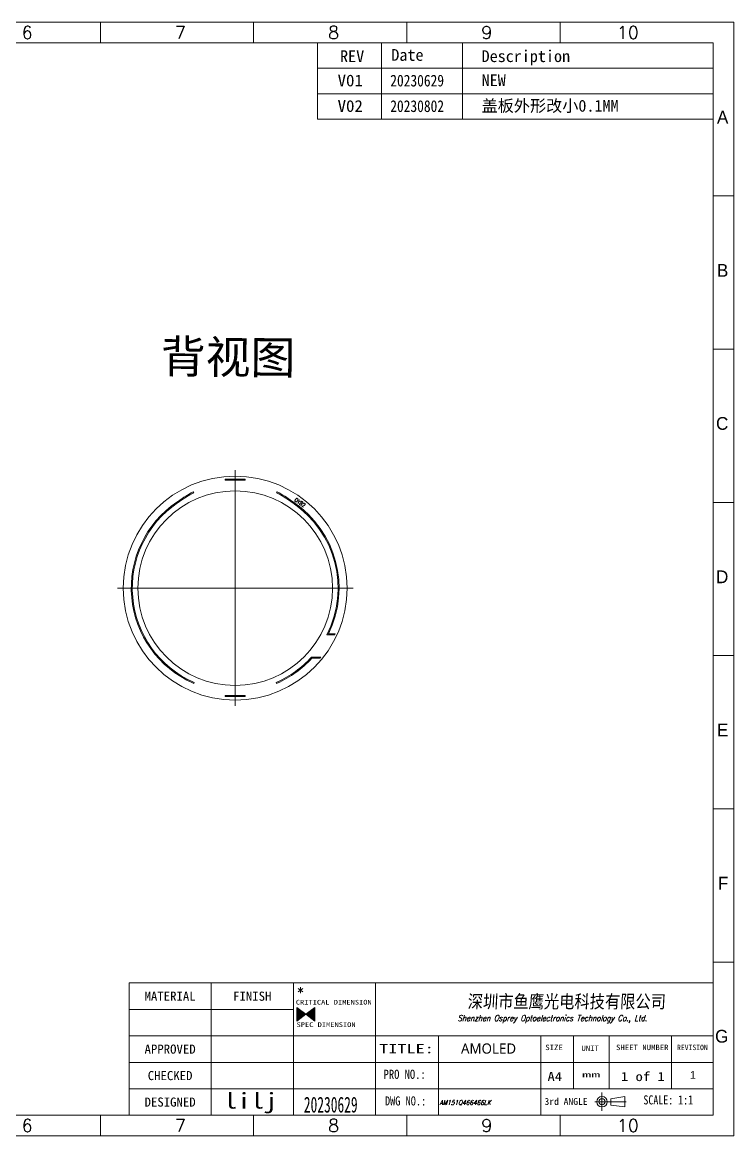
# Model space of a CAD drawing. Header units: millimetres. Extents: x -19 to 3409, y 490 to 920.
# Drawn here: x 2910.4 to 3051.1, y 644.2 to 864.5 of the extents above; entities that cross this region are included whole.
import ezdxf
from ezdxf.enums import TextEntityAlignment as Align
from ezdxf.lldxf.tags import DXFTag

# ---------------------------------------------------------------- set-up
doc = ezdxf.new("R2010")
doc.units = ezdxf.units.MM
doc.layers.get('0').update_dxf_attribs({"lineweight": 5})
doc.layers.add('图框', color=7, linetype='Continuous', lineweight=5)
doc.styles.add('RD', font='ROMAND.shx', dxfattribs={"width": 0.8})
doc.styles.get("Standard").update_dxf_attribs({"font": 'txt', "bigfont": 'gbcbig.shx'})
doc.styles.add('TEXTSTYLE_0', font='txt', dxfattribs={"width": 0.8})
doc.styles.add('宋', font='', dxfattribs={"height": 2})
doc.styles.add('样式 3', font='italict.shx', dxfattribs={"width": 0.85, "oblique": 3})
doc.styles.add('汉字', font='')
doc.styles.get('宋').set_extended_font_data('SimSun')
doc.styles.get('汉字').set_extended_font_data('SimSun')
tags = doc.linetypes.add('CENTER', pattern=[0.6, 0.375, -0.075, 0.075, -0.075]).pattern_tags.tags
tags[10:11] = [DXFTag(74, 4), DXFTag(75, 0), DXFTag(340, '0'), DXFTag(46, 1.0), DXFTag(50, 0.0), DXFTag(44, 0.0), DXFTag(45, 0.0)]
tags[8:9] = [DXFTag(74, 4), DXFTag(75, 0), DXFTag(340, '0'), DXFTag(46, 1.0), DXFTag(50, 0.0), DXFTag(44, 0.0), DXFTag(45, 0.0)]
tags[6:7] = [DXFTag(74, 4), DXFTag(75, 0), DXFTag(340, '0'), DXFTag(46, 1.0), DXFTag(50, 0.0), DXFTag(44, 0.0), DXFTag(45, 0.0)]
tags[4:5] = [DXFTag(74, 4), DXFTag(75, 0), DXFTag(340, '0'), DXFTag(46, 1.0), DXFTag(50, 0.0), DXFTag(44, 0.0), DXFTag(45, 0.0)]

# ---------------------------------------------------------------- blocks, each defined once
blk = doc.blocks.new('T3')
at = {"lineweight": 5}
h = blk.add_hatch(color=256, dxfattribs=at)
h.dxf.hatch_style = 1
edge = h.paths.add_edge_path()
edge.add_arc((2.872014340444574, -1.971905798901911), 23.81965895677754, 117.9623426367695, 126.2668215394562)
edge.add_arc((-17.01557347958641, 25.13464911054179), 9.799999999823006, 304.09708744015467, 306.2668215394215, ccw=False)
edge.add_arc((-2.307487534380925e-12, 2.597921877622866e-14), 20.55259999999882, 124.0970874401983, 246.1024712178218)
edge.add_line((-8.325902526572463, -18.79065496138981), (-8.183333646836218, -18.85318767789033))
edge.add_line((-8.183333646836218, -18.85318767789033), (-8.08929323371376, -18.67604260781854))
edge.add_line((-8.08929323371376, -18.67604260781854), (-8.245223690147213, -18.60764931579013))
edge.add_arc((-2.138733634637902e-12, -5.540012892879531e-14), 20.35259999999883, 124.0970874401985, 246.10141940122878, ccw=False)
edge.add_arc((-17.01557347958936, 25.13464911054162), 9.99999999982467, 304.09708744017, 306.2668215394364)
edge.add_arc((2.872014340444411, -1.971905798901918), 23.61965895677739, 117.96234263676911, 126.26682153945589, ccw=False)
edge.add_line((-8.2030346763745, 18.89029874686776), (-8.296812906086416, 19.06694993885958))
h.paths.add_polyline_path([(-1.99999950568008, 21.56259999999986), (-1.99999950568008, 21.36260000000004), (2.00000049431992, 21.36260000000004), (2.00000049431992, 21.56259999999986)])
edge = h.paths.add_edge_path()
edge.add_arc((17.01557442032597, 25.13464847389723), 10.00000000000054, 233.7331676935589, 235.9029104155806, ccw=False)
edge.add_arc((-2.872001150817578, -1.971879060341493), 23.61962963898251, 53.73316769356646, 62.03765309174332)
edge.add_line((8.203035674453986, 18.89029876465031), (8.29681390416954, 19.06694995664839))
edge.add_arc((-2.872001150862559, -1.971879060318493), 23.81962963899059, 53.733167693447, 62.03765312748618, ccw=False)
edge.add_arc((17.01557442033015, 25.13464847389668), 9.800000000002553, 233.7331676935358, 235.9029104155576)
edge.add_arc((3.723243935382925e-12, -5.173639294753229e-13), 20.55259999999827, -26.128888975245616, 55.902910415578674, ccw=False)
edge.add_line((18.45224021488957, -9.051198694763457), (19.78007606021401, -9.051198694770962))
edge.add_arc((-1.616484723854228e-12, -1.34754429836903e-11), 21.75259999999759, 334.8308760117934, 335.4115606426888, ccw=False)
edge.add_line((19.68732916040062, -9.251198694770324), (18.12853136550528, -9.251198694761692))
edge.add_arc((3.5456082514429e-12, -3.76143560743003e-13), 20.35259999999837, 332.9642548716508, 415.9029104155778)
edge = h.paths.add_edge_path()
edge.add_arc((-7.062794793455396e-12, -3.918643187716953e-12), 21.75260000000445, 320.4493122398357, 321.1292040769038, ccw=False)
edge.add_line((16.77259376115262, -13.85119869482094), (15.18399359445311, -13.85119869482981))
edge.add_arc((3.556266392479301e-12, -3.304023721284466e-13), 20.55259999999831, 293.8975708100345, 317.6281884216128, ccw=False)
edge.add_line((8.325916309976492, -18.7906488541314), (8.183334359795936, -18.85318715858978))
edge.add_line((8.183334359795936, -18.85318715858978), (8.089293940674452, -18.67604207721854))
edge.add_line((8.089293940674452, -18.67604207721854), (8.245237483995425, -18.60764320360112))
edge.add_arc((3.550937321961101e-12, -3.836930773104541e-13), 20.35259999999837, 293.8986230721289, 317.8761915343078)
edge.add_line((15.09546623838816, -13.65119869483022), (16.93577222787917, -13.65119869482009))
h.paths.add_polyline_path([(-1.999999501235379, -21.22260125940443), (-1.999999501235379, -21.42260125940425), (2.000000498764621, -21.42260125940425), (2.000000498764621, -21.22260125940443)])
at = {"color": 1, "linetype": 'CENTER'}
for points in [[(0, 23.31000000000006), (0, -23.31000000000017)], [(-23.30999999999995, 2.273736754432321e-13), (23.30999999999995, 2.273736754432321e-13)]]:
    blk.add_lwpolyline(points, dxfattribs=at)
at = {"lineweight": 5}
for points in [[(-1.99999950568008, 21.56259999999986), (-1.99999950568008, 21.36260000000004), (2.00000049431992, 21.36260000000004), (2.00000049431992, 21.56259999999986)], [(-1.999999501235379, -21.22260125940443), (-1.999999501235379, -21.42260125940425), (2.000000498764621, -21.42260125940425), (2.000000498764621, -21.22260125940443)]]:
    blk.add_lwpolyline(points, close=True, dxfattribs=at)
for points in [[(-8.296812906086416, 19.06694993885958, 0.03625099192828809), (-11.21841887774281, 17.23319364215786, -0.009467533837635518), (-11.52172385557515, 17.01937854787525, 0.5890766588428189), (-8.325902526572463, -18.79065496138981), (-8.183333646836218, -18.85318767789033), (-8.08929323371376, -18.67604260781854), (-8.245223690147213, -18.60764931579013, -0.5890704768647184), (-11.40960447549105, 16.85376078128718, 0.00946753383763371), (-11.10010960015188, 17.07193944892265, -0.03625099192828864), (-8.2030346763745, 18.89029874686776)], [(11.40960510622335, 16.85376035429613, -0.009467571464873686), (11.10010902564272, 17.07193992376869, 0.03625102030745552), (8.203035674453986, 18.89029876465031), (8.29681390416954, 19.06694995664839, -0.03625102046414035), (11.21841833353619, 17.23319409477142, 0.009467571464874132), (11.5217244925052, 17.01937811668813, -0.3740428346784626), (18.45224021488957, -9.051198694763457), (19.78007606021401, -9.051198694770962, -0.002533720103131705), (19.68732916040062, -9.251198694770324), (18.12853136550528, -9.251198694761692, 0.3785600534347826)], [(16.93577222787917, -13.65119869482009, -0.002966596481225181), (16.77259376115262, -13.85119869482094), (15.18399359445311, -13.85119869482981, -0.103915994554078), (8.325916309976492, -18.7906488541314), (8.183334359795936, -18.85318715858978), (8.089293940674452, -18.67604207721854), (8.245237483995425, -18.60764320360112, 0.1050052790085872), (15.09546623838816, -13.65119869483022)]]:
    blk.add_lwpolyline(points, format="xyb", close=True, dxfattribs=at)
at = {"color": 6, "linetype": 'Continuous'}
for centre, radius in [((0, -5.684341886080801e-14), 22.15), ((-4.943199201079551e-07, 1.70530256582424e-13), 19.2526)]:
    blk.add_circle(centre, radius, dxfattribs=at)
at = {"lineweight": 5, "style": 'RD', "width": 0.8}
blk.add_text('OY82', height=0.7751773559873619, rotation=325.85742080629, dxfattribs=at).set_placement((11.63234198401857, 17.28550495997811))

msp = doc.modelspace()

# ---------------------------------------------------------------- hatches: boundary and pattern name
at = {"lineweight": 5}
h = msp.add_hatch(dxfattribs=at)
h.set_pattern_fill('ANGLE', color=256)
h.set_pattern_definition([(0, (392.8776647267446, 886.1585510525466), (0, 6.985), [5.08, -1.905]), (90, (392.8776647267446, 886.1585510525466), (-6.985, 4.277078946022131e-16), [5.08, -1.905])])
h.paths.add_polyline_path([(2919.099999101294, 730.2873262365372), (2916.599999101293, 730.2873262365363), (2916.599999101293, 727.7873262365363, 0.4142135623730951), (2917.099999101293, 727.2873262365363), (2918.583237100986, 727.2873262365363, 0.4122524749816434), (2919.083225877822, 727.7839761563564)])
h = msp.add_hatch(dxfattribs=at)
h.set_pattern_fill('ANGLE', color=256)
h.set_pattern_definition([(0, (420.5995821582269, 886.1741238617766), (0, 6.985), [5.08, -1.905]), (90, (420.5995821582269, 886.1741238617766), (-6.985, 4.277078946022131e-16), [5.08, -1.905])])
h.paths.add_polyline_path([(2946.821916532776, 730.3028990457672), (2944.321916532776, 730.3028990457663), (2944.321916532776, 727.8028990457663, 0.4142135623730951), (2944.821916532776, 727.3028990457663), (2946.305154532468, 727.3028990457663, 0.4122524749816434), (2946.805143309305, 727.7995489655864)])

# ---------------------------------------------------------------- linework, layer by layer
at = {"layer": '图框', "color": 7, "linetype": 'ByBlock', "lineweight": 5, "ltscale": 0.55}
for p, q in [((2739.917119437979, 864.5204282136949), (3051.109189639414, 864.5204282136949)), ((2925.823954538703, 860.4783931129716), (2925.823954538703, 864.5204282136949)), ((2956.134754538703, 860.4783931129716), (2956.134754538703, 864.5204282136949)), ((2986.445554538704, 860.4783931129716), (2986.445554538704, 864.5204282136949)), ((3016.756354538704, 860.4783931129716), (3016.756354538704, 864.5204282136949)), ((3051.10918963943, 864.5204282136949), (3051.10918963943, 644.2302454932017)), ((2743.959154538702, 860.4783931129716), (3047.067154538705, 860.4783931129716)), ((2968.775211067302, 845.3207614856075), (2968.775211067302, 860.4783931129716)), ((2981.406677432509, 845.3207614856074), (2981.406677432509, 860.452910993264)), ((2997.472485354191, 845.3207614856075), (2997.472485354191, 860.4783931129716)), ((3047.067154538705, 860.4783931129716), (3047.067154538704, 648.2722805939262)), ((3047.067154538704, 855.4258492374172), (2968.775211067302, 855.4258492374172)), ((2968.775211067302, 850.3733053615124), (3047.067154538704, 850.3733053615124)), ((2968.775211067302, 845.3207614856075), (3047.067154538704, 845.3207614856075)), ((3051.109189639434, 830.1631298575396), (3047.06715453871, 830.1631298575396)), ((3051.109189639433, 799.8478666021091), (3047.067154538709, 799.8478666021091)), ((3051.109189639432, 769.5326033466786), (3047.067154538709, 769.5326033466786)), ((3051.109189639432, 739.2173400912478), (3047.067154538709, 739.2173400912478)), ((3051.109189639432, 708.9020768358172), (3047.067154538709, 708.9020768358172)), ((3051.109189639432, 678.5868135803864), (3047.067154538709, 678.5868135803865)), ((3047.067154538704, 648.2722805935753), (2743.959154538702, 648.2722805935753)), ((2925.823954538703, 648.272280593574), (2925.823954538703, 644.2302454928507)), ((2956.134754538703, 648.272280593574), (2956.134754538703, 644.2302454928507)), ((2986.445554538704, 648.272280593574), (2986.445554538704, 644.2302454928507)), ((3016.756354538704, 648.272280593574), (3016.756354538704, 644.2302454928507)), ((3051.10918963943, 644.2302454928506), (2739.917119437979, 644.2302454928516))]:
    msp.add_line(p, q, dxfattribs=at)
at = {"layer": '图框', "linetype": 'Continuous', "lineweight": 5}
for p, q in [((2980.247178540316, 674.458484437916), (2931.486661037714, 674.458484437916)), ((2931.486661037714, 648.2722805939262), (2931.486661037714, 674.458484437916)), ((2947.740166871915, 648.2722805939262), (2947.740166871915, 674.458484437916)), ((2963.993672706116, 648.2722805939262), (2963.993672706116, 674.458484437916)), ((2980.247182581389, 648.2722806104506), (2980.247182581389, 674.4584844544402)), ((2963.993672706116, 669.2212436691178), (2931.486661037714, 669.2212436691178)), ((2980.247178540316, 663.9840029003202), (2931.486661037714, 663.9840029003202)), ((2980.247178540316, 663.9840015548007), (3047.06715101088, 663.9840015548007)), ((2992.694211389832, 648.2722805939262), (2992.694211389832, 663.9840015548007)), ((3012.934464491715, 648.2722806104506), (3012.934464491715, 663.9840015548007)), ((3019.424329278357, 653.5095213627241), (3019.424329278357, 663.9840015548007)), ((3026.461876172647, 653.5095213627241), (3026.461876172647, 663.9840015548007)), ((3038.771138654463, 653.5095213627241), (3038.771138654463, 663.9840015548007)), ((2980.247178540316, 658.7467621315219), (2931.486661037714, 658.7467621315219)), ((2980.247182581389, 658.7467621315219), (3047.067154538705, 658.7467621315219)), ((2980.247178540316, 653.5095213627241), (2931.486661037714, 653.5095213627241)), ((2980.247182581389, 653.5095213627241), (3047.067154538705, 653.5095213627241))]:
    msp.add_line(p, q, dxfattribs=at)
at = {"layer": '图框', "color": 0, "lineweight": 5}
msp.add_line((2980.247182581389, 674.458484437916), (3047.067154538704, 674.458484437916), dxfattribs=at)
at = {"layer": '图框', "color": 1, "linetype": 'Continuous'}
for p, q in [((2964.662366196932, 669.6186980123715), (2966.468307740871, 668.2642418544167)), ((2964.662366196932, 669.6186980123715), (2964.662366196932, 666.9097856964618)), ((2964.662366196932, 669.5774521134892), (2964.685935540025, 669.6010214565828)), ((2964.662366196932, 669.4558192415872), (2964.755439909207, 669.5488929538628)), ((2964.662366196932, 669.3341854667125), (2964.824945181452, 669.496764451233)), ((2964.662366196932, 669.2125516918378), (2964.894450453606, 669.4446350455406)), ((2964.662366196932, 669.0909179169631), (2964.963954822879, 669.3925065429108)), ((2964.662366196932, 668.9692841420886), (2965.033460095033, 669.3403780402812)), ((2964.662366196932, 668.8476503672139), (2965.102964464306, 669.2882495375611)), ((2964.662366196932, 668.7260174953118), (2965.172469736461, 669.2361201319588)), ((2964.662366196932, 668.6043837204371), (2965.241975008705, 669.1839916292388)), ((2964.662366196932, 668.4827499455624), (2965.311479377978, 669.1318631266091)), ((2964.662366196932, 668.3611161706878), (2965.380984650133, 669.0797346239794)), ((2964.662366196932, 668.2394823958132), (2965.450489922377, 669.0276061212594)), ((2964.662366196932, 668.1178486209385), (2965.51999429156, 668.9754767156571)), ((2964.662366196932, 667.9962157491267), (2965.589499563805, 668.9233482129371)), ((2964.662366196932, 667.874581974252), (2965.659003932987, 668.8712197103074)), ((2964.662366196932, 667.7529481993773), (2965.728509205232, 668.8190912076776)), ((2964.662366196932, 667.6313144245026), (2965.798014477386, 668.7669627049578)), ((2964.662366196932, 667.5096806496281), (2965.867518846659, 668.7148332993554)), ((2964.662366196932, 667.3880468747534), (2965.937024118813, 668.6627047966354)), ((2964.662366196932, 667.2664130998787), (2966.006529391058, 668.6105762940057)), ((2964.662366196932, 667.1447802279766), (2966.076033760241, 668.558447791376)), ((2964.662366196932, 667.023146453102), (2966.145539032485, 668.5063183856834)), ((2966.468307740871, 668.2642418544167), (2964.662366196932, 666.9097856964618)), ((2964.695459172751, 666.9346056540473), (2966.215043401667, 668.4541898830537)), ((2965.18199427225, 667.2995060756988), (2966.284548673912, 668.4020613803337)), ((2965.668528468686, 667.6644074003227), (2966.354053946066, 668.3499328777041)), ((2966.155062665212, 668.0293087249468), (2966.42355831534, 668.2978043750743)), ((2968.274249284812, 669.6186980123715), (2966.468307740871, 668.2642418544167)), ((2966.468307740871, 668.2642418544167), (2968.274249284812, 666.9097856964618)), ((2966.493063587584, 668.2456749693816), (2966.64159776471, 668.3942091465078)), ((2966.56256885974, 668.193546466752), (2967.128131961146, 668.7591104711319)), ((2966.632073229011, 668.141417964032), (2967.614666157672, 669.1240108927833)), ((2966.701578501166, 668.0892894614024), (2968.101201257171, 669.4889122174073)), ((2966.771082870438, 668.0371600558), (2968.274249284812, 669.5403264701727)), ((2966.840588142593, 667.98503155308), (2968.274249284812, 669.418692695298)), ((2966.910093414838, 667.9329030504504), (2968.274249284812, 669.2970598233958)), ((2966.979597784019, 667.8807745477303), (2968.274249284812, 669.1754260485211)), ((2967.049103056265, 667.8286460451006), (2968.274249284812, 669.0537922736465)), ((2967.118608328419, 667.7765166394984), (2968.274249284812, 668.9321584987719)), ((2967.188112697692, 667.7243881367783), (2968.274249284812, 668.8105247238972)), ((2967.257617969846, 667.6722596341486), (2968.274249284812, 668.6888909490225)), ((2967.327122339119, 667.6201311314286), (2968.274249284812, 668.5672571741478)), ((2967.396627611274, 667.5680026287988), (2968.274249284812, 668.4456243023361)), ((2967.466132883518, 667.5158732231966), (2968.274249284812, 668.3239905274614)), ((2967.535637252701, 667.4637447204766), (2968.274249284812, 668.2023567525868)), ((2967.605142524946, 667.4116162178469), (2968.274249284812, 668.0807229777121)), ((2967.674647797101, 667.3594877151269), (2968.274249284812, 667.9590892028374)), ((2967.744152166373, 667.3073583095247), (2968.274249284812, 667.8374554279627)), ((2967.813657438618, 667.2552298068949), (2968.274249284812, 667.7158225560606)), ((2967.883161807799, 667.2031013041749), (2968.274249284812, 667.5941887811861)), ((2968.274249284812, 669.6186980123715), (2968.274249284812, 666.9097856964618)), ((2967.952667080045, 667.1509728015452), (2968.274249284812, 667.4725550063114)), ((2968.022172352199, 667.0988442989155), (2968.274249284812, 667.3509212314367)), ((2968.091676721471, 667.0467148932229), (2968.274249284812, 667.229287456562)), ((2968.161181993626, 666.9945863905932), (2968.274249284812, 667.1076536816873)), ((2968.230687265871, 666.9424578878732), (2968.274249284812, 666.9860208097854))]:
    msp.add_line(p, q, dxfattribs=at)
at = {"layer": '图框', "linetype": 'Continuous'}
msp.add_line((3025.048850637019, 652.7952692184997), (3025.048850637019, 649.18338613062), dxfattribs=at)
at = {"layer": '图框', "color": 7, "linetype": 'Continuous'}
for p, q in [((3023.661033320931, 650.944846431342), (3029.817247853967, 650.944846431342)), ((3026.774725762573, 651.5497926029957), (3029.55036039484, 651.9955251622449)), ((3026.774725762573, 651.5497926029957), (3026.774725762573, 650.2687299093504)), ((3026.774725762573, 650.2687299093504), (3029.55036039484, 649.9297519727255)), ((3029.55036039484, 651.9955251622449), (3029.55036039484, 649.9297519727255))]:
    msp.add_line(p, q, dxfattribs=at)
for centre, radius in [((3025.048850637019, 650.9626385674401), 1.032886594714547), ((3025.048850637019, 650.944846431342), 0.6049461716538406)]:
    msp.add_circle(centre, radius, dxfattribs=at)

# ---------------------------------------------------------------- block references
at = {"lineweight": 5}
msp.add_blockref('T3', (2952.4885039009, 752.5646101124769), dxfattribs=at)

# ---------------------------------------------------------------- texts
at = {"color": 3, "insert": (2937.82795286351, 801.6708192153836), "char_height": 6.5, "width": 39.65517184932808, "attachment_point": 1, "rotation": 359.4231826596138}
msp.add_mtext('{\\fSimSun|b0|i0|c134|p54;背视图}', dxfattribs=at)
at = {"layer": '图框', "linetype": 'Continuous', "lineweight": 5}
for s, height, style, width, p, p2 in [('V01', 2.3244, '汉字', 1.003535862639622, (2972.747610230038, 851.8404115188008), (2977.751663880887, 851.8404115188008)), ('20230629', 2.3244, '汉字', 0.8000099027530971, (2983.166515231784, 851.8209972035787), (2993.804347915529, 851.8209972035787)), ('V02', 2.3244, '汉字', 1.003535862639622, (2972.747610230038, 846.787867642896), (2977.751663880887, 846.787867642896)), ('20230802', 2.3244, '汉字', 0.8000099027530971, (2983.166515231784, 846.7684533276739), (2993.804347915529, 846.7684533276739)), ('MATERIAL', 1.805945092688954, 'TEXTSTYLE_0', 0.7636363636364353, (2934.556767695286, 670.9368915071725), (2944.670060214345, 670.9368915071725)), ('FINISH', 1.805945092688954, 'TEXTSTYLE_0', 0.8399999999999654, (2952.074435094368, 670.9368915071725), (2959.659404483662, 670.9368915071725)), ('CRITICAL DIMENSION', 0.9264498325494325, 'TEXTSTYLE_0', 0.9918367346939376, (2964.481311253923, 670.184296654966), (2979.489798541224, 670.184296654966)), ('SPEC DIMENSION', 0.9264498325494325, 'TEXTSTYLE_0', 0.9692307692307853, (2964.631005611938, 665.7433640355675), (2976.304273502061, 665.7433640355675)), ('APPROVED', 1.805945092688954, 'TEXTSTYLE_0', 0.7000000000000656, (2934.556767695286, 660.4624099695767), (2944.670060214345, 660.4624099695767)), ('TITLE:', 1.805945092688954, 'TEXTSTYLE_0', 1.281600505077505, (2980.976772128479, 660.5442177723309), (2991.777772795497, 660.5442177723309)), ('SIZE', 1.083567055613372, 'TEXTSTYLE_0', 0.9600000000001008, (3013.82833757183, 661.1680107375591), (3017.295752149793, 661.1680107375591)), ('UNIT', 1.083567055613372, 'TEXTSTYLE_0', 0.9599999999999749, (3020.978634185423, 660.9887142747624), (3024.446048763386, 660.9887142747624)), ('SHEET NUMBER', 1.083567055613372, 'TEXTSTYLE_0', 0.8228571428571569, (3027.820811852918, 661.1680107375597), (3038.223055586806, 661.1680107375597)), ('REVISION', 1.083567055613372, 'TEXTSTYLE_0', 0.7636363636364581, (3039.894361172559, 661.1680107375597), (3045.962336683995, 661.1680107375597)), ('CHECKED', 1.805945092688954, 'TEXTSTYLE_0', 0.7350000000000453, (2935.188848477726, 655.2251692007785), (2944.037979431902, 655.2251692007785)), ('PRO NO.:', 1.805945092688954, 'TEXTSTYLE_0', 0.728598110541054, (2981.848618753072, 655.48485009543), (2990.182070574141, 655.48485009543)), ('A4', 1.805945092688954, 'TEXTSTYLE_0', 0.9599999999998741, (3014.269178442784, 655.0413028972782), (3017.158690591086, 655.0413028972782)), ('mm', 1.083567055613372, 'TEXTSTYLE_0', 1.999999999999738, (3021.09890534408, 655.7583266974594), (3024.710795529458, 655.7583266974594)), ('1', 1.805945092688954, 'TEXTSTYLE_0', 2.400000000001196, (3028.798422611247, 655.0413028972782), (3030.243178685399, 655.0413028972782)), (' of ', 1.805945092688954, 'TEXTSTYLE_0', 0.8000000000000839, (3030.243178685399, 655.0413028972782), (3036.022202982004, 655.0413028972782)), ('1', 1.805945092688954, 'TEXTSTYLE_0', 2.399999999999685, (3036.022202982004, 655.0413028972782), (3037.466959056155, 655.0413028972782)), ('lilj', 3.12, '宋', 1.192014755102013, (2950.248724846628, 649.5989845024633), (2960.886557530372, 649.5989845024633)), ('DESIGNED', 1.805945092688954, 'TEXTSTYLE_0', 0.7636363636364351, (2934.556767695286, 649.9879284319807), (2944.670060214345, 649.9879284319807)), ('20230629', 3.12, '宋', 0.5960073775510064, (2966.073374739777, 648.8236007308578), (2976.711207423521, 648.8236007308578)), ('DWG NO.:', 1.805945092688954, 'TEXTSTYLE_0', 0.679300411577926, (2982.105438951557, 650.2115973997725), (2990.283967249895, 650.2115973997725)), ('   3rd ANGLE', 1.354458819516716, 'TEXTSTYLE_0', 0.7199999999999986, (3010.823820940556, 650.3349851051378), (3022.201275024497, 650.3349851051378))]:
    msp.add_text(s, height=height, dxfattribs=dict(at, style=style, width=width)).set_placement(p, p2, align=Align.FIT)
at = {"layer": '图框', "color": 7, "linetype": 'ByBlock', "lineweight": 5, "ltscale": 0.55}
for s, insert, char_height, width, attachment_point in [('6', (2910.252716172979, 863.7592046361087), 2.526271937952558, 4.300321143660369, 1), ('7', (2940.563516172979, 863.7592046361087), 2.526271937952558, 4.300321143660369, 1), ('8', (2970.874316172979, 863.7592046361087), 2.526271937952558, 4.300321143660369, 1), ('9', (3001.185116172979, 863.7592046361087), 2.526271937952558, 4.300321143660369, 1), ('10', (3032.327592904428, 863.7592046361087), 2.526271937952558, 4.300321143660369, 3), ('{\\fSimSun|b0|i0|c134|p2;Date}', (2983.378066932607, 859.2340941693218), 2.339140683289408, 4.300321143660369, 1), ('{\\fSimSun|b0|i0|c134|p2;REV}', (2973.236481146599, 858.9700450701225), 2.339140683289408, 4.300321143660369, 1), ('{\\fSimSun|b0|i0|c134|p2;Description}', (3001.233431112169, 858.9835724192963), 2.339140683289408, 19.44026886781009, 1), ('{\\f\uffd0ￂﾼﾚￃ\ufff7\ufff3w|b0|i0|c136|p54;A}', (3050.043153800275, 844.479970440573), 2.526271937952558, 4.300321143660369, 9), ('{\\f\uffd0ￂﾼﾚￃ\ufff7\ufff3w|b0|i0|c134|p54;B}', (3050.043153800275, 814.169170440573), 2.526271937952558, 4.300321143660369, 9), ('{\\f\uffd0ￂﾼﾚￃ\ufff7\ufff3w|b0|i0|c134|p54;C}', (3050.043153800275, 783.858370440573), 2.526271937952558, 4.300321143660369, 9), ('{\\f\uffd0ￂﾼﾚￃ\ufff7\ufff3w|b0|i0|c134|p54;D}', (3050.043153800275, 753.5475704405729), 2.526271937952558, 4.300321143660369, 9), ('{\\f\uffd0ￂﾼﾚￃ\ufff7\ufff3w|b0|i0|c134|p54;E}', (3050.043153800274, 723.236770440573), 2.526271937952558, 4.300321143660369, 9), ('{\\f\uffd0ￂﾼﾚￃ\ufff7\ufff3w|b0|i0|c134|p54;F}', (3050.043153800273, 692.925970440573), 2.526271937952558, 4.300321143660369, 9), ('{\\f\uffd0ￂﾼﾚￃ\ufff7\ufff3w|b0|i0|c134|p54;G}', (3050.043153800273, 662.615170440573), 2.526271937952558, 4.300321143660369, 9), ('6', (2910.252716172979, 644.9914690704369), 2.526271937952558, 4.300321143660369, 7), ('7', (2940.563516172979, 644.9914690704369), 2.526271937952558, 4.300321143660369, 7), ('8', (2970.874316172979, 644.9914690704369), 2.526271937952558, 4.300321143660369, 7), ('9', (3001.185116172979, 644.9914690704369), 2.526271937952558, 4.300321143660369, 7), ('10', (3032.327592904428, 644.9914690704369), 2.526271937952558, 4.300321143660369, 9)]:
    msp.add_mtext(s, dxfattribs=dict(at, insert=insert, char_height=char_height, width=width, attachment_point=attachment_point))
at = {"layer": '图框', "linetype": 'ByBlock', "lineweight": 5, "ltscale": 0.55, "char_height": 2.339140683289408, "attachment_point": 1, "style": '汉字'}
for s, insert, width in [('{\\fSimSun|b0|i0|c134|p2;NEW}', (3001.237199547521, 854.2254114852963), 4.300321143660369), ('盖板外形改小0.1MM', (3001.237199547521, 849.1728676093915), 42.52380565845448)]:
    msp.add_mtext(s, dxfattribs=dict(at, insert=insert, width=width))
at = {"layer": '图框', "color": 1, "linetype": 'Continuous', "lineweight": 5, "insert": (2964.696133151783, 673.6315539076984), "char_height": 2.108106, "width": 3.18694502745389, "attachment_point": 1}
msp.add_mtext('*', dxfattribs=at)
at = {"layer": '图框', "lineweight": 5, "attachment_point": 1}
for s, insert, char_height, width, style in [('{\\fSTXinwei|b0|i0|c134|p2;\\C6;深圳市鱼鹰光电科技有限公司}', (2998.441349117552, 672.0853811598562), 2.6, 42.92835490257717, '样式 3'), ('\\pxqj;{\\H0.83333x;Shenzhen Osprey Optoelectronics Technology Co., Ltd.}', (2996.489956986936, 668.1036642087195), 1.43, 49.21343793317515, '样式 3'), ('{\\fMicrosoft YaHei|b0|i0|c134|p34;\\C3;AMOLED}', (2997.156284985203, 662.4896426076522), 2.022658574530408, 9.53816552833993, '汉字'), ('{\\fSTXinwei|b0|i0|c134|p2;\\C3;}', (2993.355065513569, 656.8645951617203), 1.248, 14.9753066890895, '样式 3'), ('SCALE: 1:1', (3033.241671707059, 652.2197786699994), 1.805945155830722, 24.66291800143541, 'TEXTSTYLE_0'), ('AM151Q466466LK', (2992.910478732595, 651.2544261186547), 0.9359999999999999, 17.22161432521358, '样式 3')]:
    msp.add_mtext(s, dxfattribs=dict(at, insert=insert, char_height=char_height, width=width, style=style))
at = {"layer": '图框', "lineweight": 5, "insert": (3042.449009502369, 657.0160621132458), "char_height": 1.516527996137945, "width": 1.895781682122287, "attachment_point": 1}
msp.add_mtext('{\\f@Arial Unicode MS|b0|i0|c0|p34;1}', dxfattribs=at)

doc.saveas('drawing.dxf')
